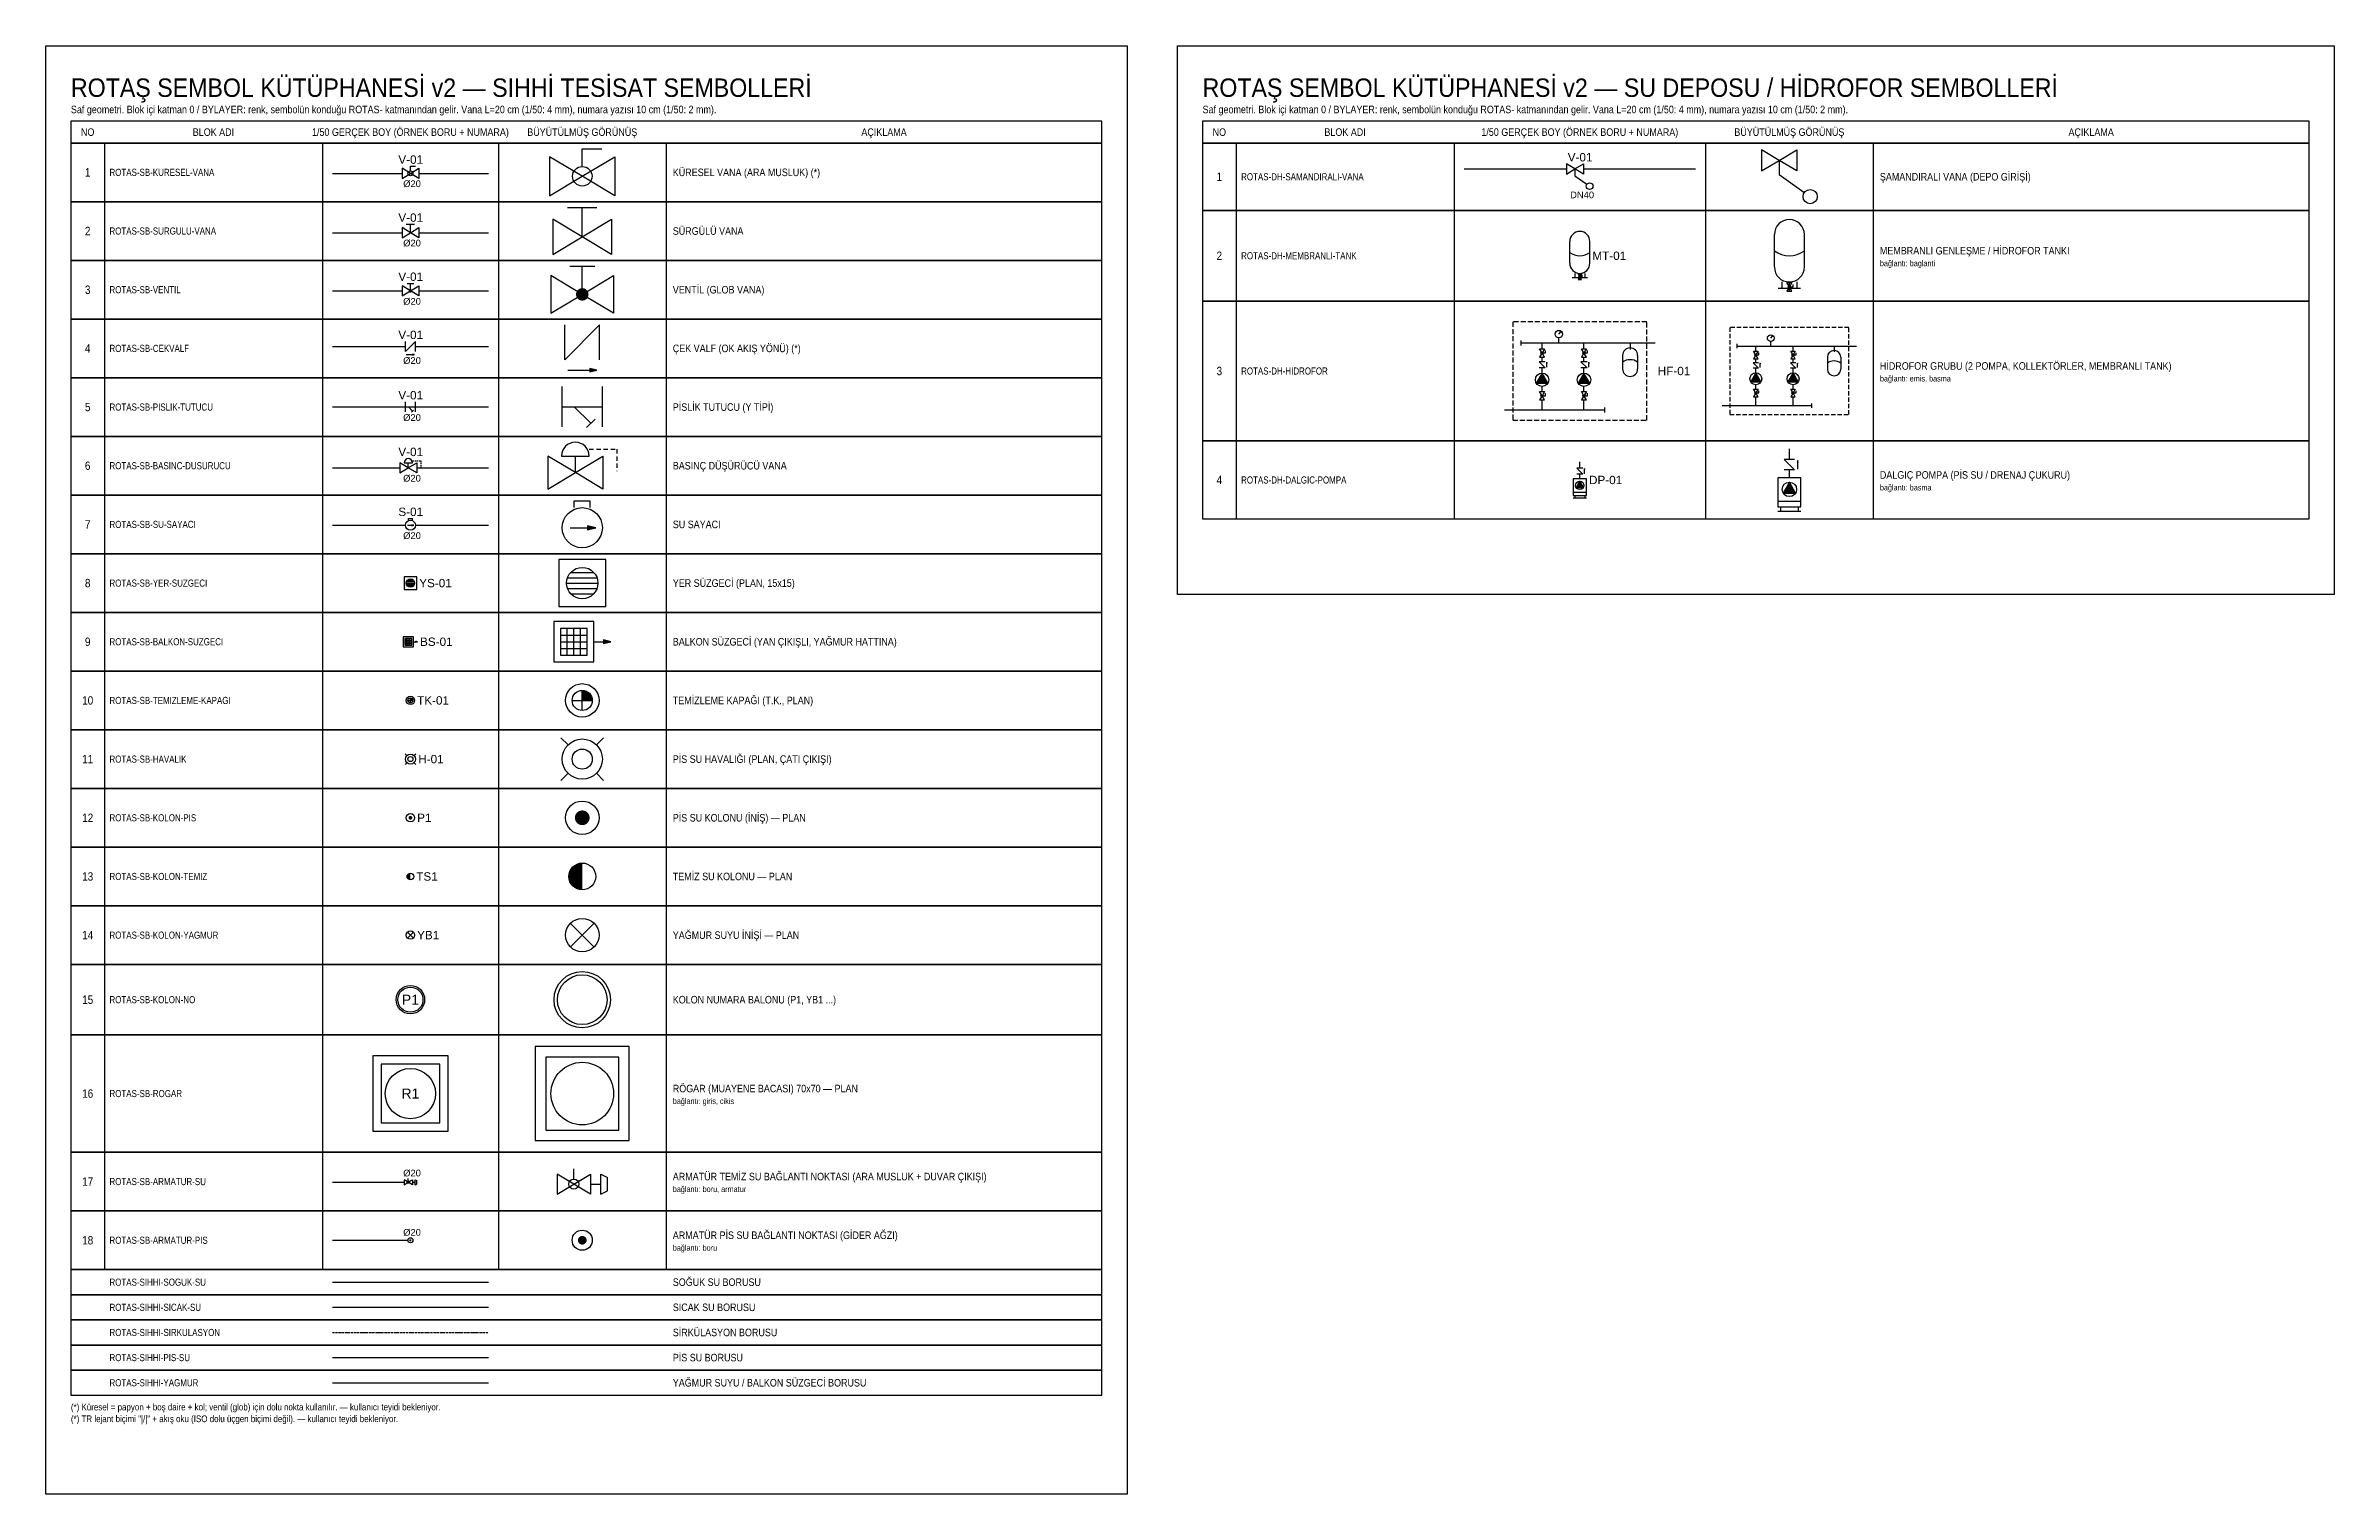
# Model space of a CAD drawing. Header units: centimetres. Extents: x -30 to 10455, y -1638 to 90.
# Drawn here: x -30 to 2700, y -1638 to 90 of the extents above; entities that cross this region are included whole.
import ezdxf
from ezdxf.enums import TextEntityAlignment as Align

# ---------------------------------------------------------------- set-up
doc = ezdxf.new("R2010")
doc.units = ezdxf.units.CM
doc.linetypes.add('DASHDOT', pattern=[3.556, 2.54, -0.508, 0, -0.508])
doc.linetypes.add('DASHED', pattern=[1.524, 1.27, -0.254])
for name, color, linetype in [('ROTAS-LEJANT-BASLIK', 5, 'Continuous'), ('ROTAS-LEJANT-CERCEVE', 8, 'Continuous'), ('ROTAS-LEJANT-YAZI', 7, 'Continuous'), ('ROTAS-PAFTA', 8, 'Continuous'), ('ROTAS-SEMBOL-CAP', 3, 'Continuous'), ('ROTAS-SEMBOL-NO', 3, 'Continuous'), ('ROTAS-SIHHI-DEPO-HIDROFOR', 150, 'Continuous'), ('ROTAS-SIHHI-PIS-SU', 6, 'Continuous'), ('ROTAS-SIHHI-SEMBOL', 5, 'Continuous'), ('ROTAS-SIHHI-SICAK-SU', 1, 'DASHED'), ('ROTAS-SIHHI-SIRKULASYON', 31, 'DASHDOT'), ('ROTAS-SIHHI-SOGUK-SU', 5, 'Continuous'), ('ROTAS-SIHHI-YAGMUR', 3, 'Continuous')]:
    doc.layers.add(name, color=color, linetype=linetype)
doc.styles.add('ROTAS', font='arial.ttf')

# ---------------------------------------------------------------- blocks, each defined once
blk = doc.blocks.new('ROTAS-SB-KURESEL-VANA')
for p, q in [((0, 3), (0, 8.4)), ((0, 8.4), (6, 8.4))]:
    blk.add_line(p, q)
for points in [[(-10, 6), (-10, -6), (0, 0)], [(10, 6), (10, -6), (0, 0)]]:
    blk.add_lwpolyline(points, close=True)
blk.add_circle((0, 0), 3)
at = {"style": 'ROTAS'}
for tag, p, height in [('NO', (12, 2.2), 10), ('CAP', (12, -9.8), 8)]:
    blk.add_attdef(tag, p, '', height=height, dxfattribs=at)
blk = doc.blocks.new('ROTAS-SB-SURGULU-VANA')
for p, q in [((-5, 10), (5, 10)), ((0, 0), (0, 10))]:
    blk.add_line(p, q)
for points in [[(-10, 6), (-10, -6), (0, 0)], [(10, 6), (10, -6), (0, 0)]]:
    blk.add_lwpolyline(points, close=True)
at = {"style": 'ROTAS'}
for tag, p, height in [('NO', (12, 3), 10), ('CAP', (12, -9), 8)]:
    blk.add_attdef(tag, p, '', height=height, dxfattribs=at)
blk = doc.blocks.new('ROTAS-SB-VENTIL')
h = blk.add_hatch(color=256)
h.dxf.hatch_style = 1
h.paths.add_polyline_path([(2, 0), (1.93, 0.52), (1.73, 1), (1.41, 1.41), (1, 1.73), (0.52, 1.93), (0, 2), (-0.52, 1.93), (-1, 1.73), (-1.41, 1.41), (-1.73, 1), (-1.93, 0.52), (-2, 0), (-1.93, -0.52), (-1.73, -1), (-1.41, -1.41), (-1, -1.73), (-0.52, -1.93), (0, -2), (0.52, -1.93), (1, -1.73), (1.41, -1.41), (1.73, -1), (1.93, -0.52)])
for p, q in [((-4, 9), (4, 9)), ((0, 2), (0, 9))]:
    blk.add_line(p, q)
for points in [[(-10, 6), (-10, -6), (0, 0)], [(10, 6), (10, -6), (0, 0)]]:
    blk.add_lwpolyline(points, close=True)
at = {"style": 'ROTAS'}
for tag, p, height in [('NO', (12, 2.5), 10), ('CAP', (12, -9.5), 8)]:
    blk.add_attdef(tag, p, '', height=height, dxfattribs=at)
blk = doc.blocks.new('ROTAS-SB-CEKVALF')
h = blk.add_hatch(color=256)
h.dxf.hatch_style = 1
h.paths.add_polyline_path([(5, -9.6), (2.6, -9), (2.6, -10.2)])
for p, q in [((-6, -6), (-6, 6)), ((-6, -6), (6, 6)), ((6, -6), (6, 6)), ((-5, -9.6), (5, -9.6))]:
    blk.add_line(p, q)
blk.add_lwpolyline([(5, -9.6), (2.6, -9), (2.6, -10.2)], close=True)
at = {"style": 'ROTAS'}
for tag, p, height in [('NO', (8, -1.1), 10), ('CAP', (8, -13.1), 8)]:
    blk.add_attdef(tag, p, '', height=height, dxfattribs=at)
blk = doc.blocks.new('ROTAS-SB-PISLIK-TUTUCU')
for p, q in [((-6, -6), (-6, 6)), ((-6, 0), (6, 0)), ((-2.4, 0), (2.55, -4.95)), ((6, -6), (6, 6)), ((1.28, -6.22), (3.82, -3.68))]:
    blk.add_line(p, q)
at = {"style": 'ROTAS'}
for tag, p, height in [('NO', (8, 0.89), 10), ('CAP', (8, -11.11), 8)]:
    blk.add_attdef(tag, p, '', height=height, dxfattribs=at)
blk = doc.blocks.new('ROTAS-SB-BASINC-DUSURUCU')
for p, q in [((5, 8.5), (6.6, 8.5)), ((7.6, 8.5), (9.2, 8.5)), ((10.2, 8.5), (11.8, 8.5)), ((12.8, 8.5), (14.4, 8.5)), ((15, 8.5), (15, 6.9)), ((-5, 6), (5, 6)), ((0, 0), (0, 6)), ((15, 5.9), (15, 4.3)), ((15, 3.3), (15, 1.7)), ((15, 0.7), (15, 0.5))]:
    blk.add_line(p, q)
for points in [[(-10, 6), (-10, -6), (0, 0)], [(10, 6), (10, -6), (0, 0)]]:
    blk.add_lwpolyline(points, close=True)
blk.add_arc((0, 6), 5, 0, 180)
at = {"style": 'ROTAS'}
for tag, p, height in [('NO', (17, 3.5), 10), ('CAP', (17, -8.5), 8)]:
    blk.add_attdef(tag, p, '', height=height, dxfattribs=at)
blk = doc.blocks.new('ROTAS-SB-SU-SAYACI')
h = blk.add_hatch(color=256)
h.dxf.hatch_style = 1
h.paths.add_polyline_path([(4, 0), (1.6, 0.6), (1.6, -0.6)])
for p, q in [((-2.4, 6), (-2.4, 8)), ((-2.4, 8), (2.4, 8)), ((2.4, 6), (2.4, 8)), ((-3.6, 0), (4, 0))]:
    blk.add_line(p, q)
blk.add_lwpolyline([(4, 0), (1.6, 0.6), (1.6, -0.6)], close=True)
blk.add_circle((0, 0), 6)
at = {"style": 'ROTAS'}
for tag, p, height in [('NO', (8, 2), 10), ('CAP', (8, -10), 8)]:
    blk.add_attdef(tag, p, '', height=height, dxfattribs=at)
blk = doc.blocks.new('ROTAS-SB-YER-SUZGECI')
for p, q in [((-5, 0), (5, 0)), ((-4.7, 1.7), (4.7, 1.7)), ((-3.67, 3.4), (3.67, 3.4)), ((-4.7, -1.7), (4.7, -1.7)), ((-3.67, -3.4), (3.67, -3.4))]:
    blk.add_line(p, q)
blk.add_lwpolyline([(-7.5, -7.5), (7.5, -7.5), (7.5, 7.5), (-7.5, 7.5)], close=True)
blk.add_circle((0, 0), 5)
at = {"style": 'ROTAS'}
for tag, p, height in [('NO', (9.5, 1), 10), ('CAP', (9.5, -11), 8)]:
    blk.add_attdef(tag, p, '', height=height, dxfattribs=at)
blk = doc.blocks.new('ROTAS-SB-BALKON-SUZGECI')
h = blk.add_hatch(color=256)
h.dxf.hatch_style = 1
h.paths.add_polyline_path([(11, 0), (8.8, 0.55), (8.8, -0.55)])
for p, q in [((-4, 2), (4, 2)), ((-4, 0), (4, 0)), ((-2, -4), (-2, 4)), ((0, -4), (0, 4)), ((2, -4), (2, 4)), ((6, 0), (11, 0)), ((-4, -2), (4, -2))]:
    blk.add_line(p, q)
for points in [[(-6, -6), (6, -6), (6, 6), (-6, 6)], [(-4, -4), (4, -4), (4, 4), (-4, 4)], [(11, 0), (8.8, 0.55), (8.8, -0.55)]]:
    blk.add_lwpolyline(points, close=True)
at = {"style": 'ROTAS'}
for tag, p, height in [('NO', (13, 1), 10), ('CAP', (13, -11), 8)]:
    blk.add_attdef(tag, p, '', height=height, dxfattribs=at)
blk = doc.blocks.new('ROTAS-SB-TEMIZLEME-KAPAGI')
h = blk.add_hatch(color=256)
h.dxf.hatch_style = 1
h.paths.add_polyline_path([(0, 0), (3, 0), (2.95, 0.52), (2.82, 1.03), (2.6, 1.5), (2.3, 1.93), (1.93, 2.3), (1.5, 2.6), (1.03, 2.82), (0.52, 2.95), (0, 3)])
for p, q in [((-3, 0), (3, 0)), ((0, -3), (0, 3))]:
    blk.add_line(p, q)
for radius in [5, 3]:
    blk.add_circle((0, 0), radius)
at = {"style": 'ROTAS'}
for tag, p, height in [('NO', (7, 1), 10), ('CAP', (7, -11), 8)]:
    blk.add_attdef(tag, p, '', height=height, dxfattribs=at)
blk = doc.blocks.new('ROTAS-SB-HAVALIK')
for p, q in [((-4.24, 4.24), (-6.36, 6.36)), ((4.24, 4.24), (6.36, 6.36)), ((-4.24, -4.24), (-6.36, -6.36)), ((4.24, -4.24), (6.36, -6.36))]:
    blk.add_line(p, q)
for radius in [6, 3]:
    blk.add_circle((0, 0), radius)
at = {"style": 'ROTAS'}
for tag, p, height in [('NO', (8.36, 1), 10), ('CAP', (8.36, -11), 8)]:
    blk.add_attdef(tag, p, '', height=height, dxfattribs=at)
blk = doc.blocks.new('ROTAS-SB-KOLON-PIS')
h = blk.add_hatch(color=256)
h.dxf.hatch_style = 1
h.paths.add_polyline_path([(2.2, 0), (2.13, 0.57), (1.91, 1.1), (1.56, 1.56), (1.1, 1.91), (0.57, 2.13), (0, 2.2), (-0.57, 2.13), (-1.1, 1.91), (-1.56, 1.56), (-1.91, 1.1), (-2.13, 0.57), (-2.2, 0), (-2.13, -0.57), (-1.91, -1.1), (-1.56, -1.56), (-1.1, -1.91), (-0.57, -2.13), (0, -2.2), (0.57, -2.13), (1.1, -1.91), (1.56, -1.56), (1.91, -1.1), (2.13, -0.57)])
blk.add_circle((0, 0), 5)
at = {"style": 'ROTAS'}
for tag, p, height in [('NO', (7, 1), 10), ('CAP', (7, -11), 8)]:
    blk.add_attdef(tag, p, '', height=height, dxfattribs=at)
blk = doc.blocks.new('ROTAS-SB-KOLON-TEMIZ')
h = blk.add_hatch(color=256)
h.dxf.hatch_style = 1
h.paths.add_polyline_path([(0, 0), (0, 4), (-1.04, 3.86), (-2, 3.46), (-2.83, 2.83), (-3.46, 2), (-3.86, 1.04), (-4, 0), (-3.86, -1.04), (-3.46, -2), (-2.83, -2.83), (-2, -3.46), (-1.04, -3.86), (0, -4)])
blk.add_circle((0, 0), 4)
at = {"style": 'ROTAS'}
for tag, p, height in [('NO', (6, 1), 10), ('CAP', (6, -11), 8)]:
    blk.add_attdef(tag, p, '', height=height, dxfattribs=at)
blk = doc.blocks.new('ROTAS-SB-KOLON-YAGMUR')
for p, q in [((-3.5, -3.5), (3.5, 3.5)), ((-3.5, 3.5), (3.5, -3.5))]:
    blk.add_line(p, q)
blk.add_circle((0, 0), 5)
at = {"style": 'ROTAS'}
for tag, p, height in [('NO', (7, 1), 10), ('CAP', (7, -11), 8)]:
    blk.add_attdef(tag, p, '', height=height, dxfattribs=at)
blk = doc.blocks.new('ROTAS-SB-KOLON-NO')
for radius in [17, 15]:
    blk.add_circle((0, 0), radius)
at = {"style": 'ROTAS'}
for tag, p, height in [('NO', (19, 1), 10), ('CAP', (19, -11), 8)]:
    blk.add_attdef(tag, p, '', height=height, dxfattribs=at)
blk = doc.blocks.new('ROTAS-SB-ROGAR')
for points in [[(-45, -45), (45, -45), (45, 45), (-45, 45)], [(-35, -35), (35, -35), (35, 35), (-35, 35)]]:
    blk.add_lwpolyline(points, close=True)
blk.add_circle((0, 0), 30)
at = {"style": 'ROTAS'}
for tag, p, height in [('NO', (47, 1), 10), ('CAP', (47, -11), 8)]:
    blk.add_attdef(tag, p, '', height=height, dxfattribs=at)
blk = doc.blocks.new('ROTAS-SB-ARMATUR-SU')
for p, q in [((-5, 1.5), (-5, 4.5)), ((0, 0), (3, 0)), ((3, -3), (3, 3)), ((3, 3), (5, 2)), ((5, -2), (5, 2)), ((3, -3), (5, -2))]:
    blk.add_line(p, q)
for points in [[(-10, 3), (-10, -3), (-5, 0)], [(0, 3), (0, -3), (-5, 0)]]:
    blk.add_lwpolyline(points, close=True)
blk.add_circle((-5, 0), 1.5)
at = {"style": 'ROTAS'}
for tag, p, height in [('NO', (7, 1.75), 10), ('CAP', (7, -10.25), 8)]:
    blk.add_attdef(tag, p, '', height=height, dxfattribs=at)
blk = doc.blocks.new('ROTAS-SB-ARMATUR-PIS')
h = blk.add_hatch(color=256)
h.dxf.hatch_style = 1
h.paths.add_polyline_path([(1.3, 0), (1.26, 0.34), (1.13, 0.65), (0.92, 0.92), (0.65, 1.13), (0.34, 1.26), (0, 1.3), (-0.34, 1.26), (-0.65, 1.13), (-0.92, 0.92), (-1.13, 0.65), (-1.26, 0.34), (-1.3, 0), (-1.26, -0.34), (-1.13, -0.65), (-0.92, -0.92), (-0.65, -1.13), (-0.34, -1.26), (0, -1.3), (0.34, -1.26), (0.65, -1.13), (0.92, -0.92), (1.13, -0.65), (1.26, -0.34)])
blk.add_circle((0, 0), 3)
at = {"style": 'ROTAS'}
for tag, p, height in [('NO', (5, 1), 10), ('CAP', (5, -11), 8)]:
    blk.add_attdef(tag, p, '', height=height, dxfattribs=at)
blk = doc.blocks.new('ROTAS-DH-SAMANDIRALI-VANA')
for p, q in [((0, 0), (0, -8)), ((0, -8), (14, -18))]:
    blk.add_line(p, q)
for points in [[(-10, 6), (-10, -6), (0, 0)], [(10, 6), (10, -6), (0, 0)]]:
    blk.add_lwpolyline(points, close=True)
blk.add_circle((17.5, -20.5), 4)
at = {"style": 'ROTAS'}
for tag, p, height in [('NO', (23.5, -8.25), 10), ('CAP', (23.5, -20.25), 8)]:
    blk.add_attdef(tag, p, '', height=height, dxfattribs=at)
blk = doc.blocks.new('ROTAS-DH-MEMBRANLI-TANK')
for p, q in [((-12, 20), (-12, 46)), ((12, 20), (12, 46)), ((-9, 3), (9, 3)), ((-6, 8), (-6, 3)), ((0, 0), (0, 8)), ((1.05, 4), (2.94, 4)), ((2.94, 4), (2.94, 6.1)), ((6, 8), (6, 3))]:
    blk.add_line(p, q)
for points in [[(-2.1, 7.5), (2.1, 7.5), (0, 4)], [(-2.1, 0.5), (2.1, 0.5), (0, 4)]]:
    blk.add_lwpolyline(points, close=True)
blk.add_circle((0, 4), 1.05)
for centre, radius, start, end in [((0, 46), 12, 0, 180), ((0, 49), 20, 233.1301, 306.8699), ((0, 20), 12, 180, 360)]:
    blk.add_arc(centre, radius, start, end)
at = {"style": 'ROTAS'}
for tag, p, height in [('NO', (14, 30), 10), ('CAP', (14, 18), 8)]:
    blk.add_attdef(tag, p, '', height=height, dxfattribs=at)
blk = doc.blocks.new('ROTAS-DH-HIDROFOR')
h = blk.add_hatch(color=256)
h.dxf.hatch_style = 1
h.paths.add_polyline_path([(-19.2, 57), (-19.6, 55.6), (-18.9, 55.6)])
h = blk.add_hatch(color=256)
h.dxf.hatch_style = 1
h.paths.add_polyline_path([(30.8, 57), (30.4, 55.6), (31.1, 55.6)])
h = blk.add_hatch(color=256)
h.dxf.hatch_style = 1
h.paths.add_polyline_path([(-25, 44), (-31.9, 32), (-18.1, 32)])
h = blk.add_hatch(color=256)
h.dxf.hatch_style = 1
h.paths.add_polyline_path([(25, 44), (18.1, 32), (31.9, 32)])
for p, q in [((-60, 105), (-60, 99)), ((-60, 96.5), (-60, 90.5)), ((-60, 88), (-60, 82)), ((-53, 105), (-59, 105)), ((-44.5, 105), (-50.5, 105)), ((-50, 77), (-50, 83)), ((-36, 105), (-42, 105)), ((-27.5, 105), (-33.5, 105)), ((-19, 105), (-25, 105)), ((-10.5, 105), (-16.5, 105)), ((-8.1, 92.3), (-8.9, 92.8)), ((-2, 105), (-8, 105)), ((-6.8, 93.6), (-7.2, 94.4)), ((-5, 94.1), (-5, 95)), ((-5, 90.5), (-2.8, 93.1)), ((-5, 80), (-5, 86)), ((-3.2, 93.6), (-2.7, 94.4)), ((-1.9, 92.3), (-1.1, 92.8)), ((6.5, 105), (0.5, 105)), ((15, 105), (9, 105)), ((23.5, 105), (17.5, 105)), ((32, 105), (26, 105)), ((40.5, 105), (34.5, 105)), ((49, 105), (43, 105)), ((57.5, 105), (51.5, 105)), ((66, 105), (60, 105)), ((74.5, 105), (68.5, 105)), ((83, 105), (77, 105)), ((91.5, 105), (85.5, 105)), ((100, 105), (94, 105)), ((100, 98.5), (100, 104.5)), ((100, 90), (100, 96)), ((100, 81.5), (100, 87.5)), ((-60, 79.5), (-60, 73.5)), ((-60, 71), (-60, 65)), ((-60, 62.5), (-60, 56.5)), ((-50, 80), (110, 80)), ((-21.4, 50.4), (-28.6, 57.6)), ((-21.4, 57.6), (-28.6, 57.6)), ((-25, 73), (-25, 80)), ((-25, 58), (-25, 63)), ((-23.5, 68), (-20.8, 68)), ((-20.8, 68), (-20.8, 71)), ((-19.2, 51), (-19.2, 57)), ((28.6, 50.4), (21.4, 57.6)), ((28.6, 57.6), (21.4, 57.6)), ((25, 73), (25, 80)), ((25, 58), (25, 63)), ((26.5, 68), (29.2, 68)), ((29.2, 68), (29.2, 71)), ((30.8, 51), (30.8, 57)), ((71, 65), (71, 49)), ((80, 80), (80, 72)), ((80, 80), (80, 74)), ((89, 65), (89, 49)), ((100, 73), (100, 79)), ((100, 64.5), (100, 70.5)), ((100, 56), (100, 62)), ((-60, 54), (-60, 48)), ((-60, 45.5), (-60, 39.5)), ((-60, 37), (-60, 31)), ((-60, 28.5), (-60, 22.5)), ((-21.4, 50.4), (-28.6, 50.4)), ((-25, 44), (-25, 50)), ((-25, 22), (-25, 28)), ((28.6, 50.4), (21.4, 50.4)), ((25, 44), (25, 50)), ((25, 22), (25, 28)), ((100, 47.5), (100, 53.5)), ((100, 39), (100, 45)), ((100, 30.5), (100, 36.5)), ((100, 22), (100, 28)), ((-70, 0), (50, 0)), ((-60, 20), (-60, 14)), ((-60, 11.5), (-60, 5.5)), ((-60, 3), (-60, -3)), ((-25, 0), (-25, 12)), ((-23.5, 17), (-20.8, 17)), ((-20.8, 17), (-20.8, 20)), ((25, 0), (25, 12)), ((26.5, 17), (29.2, 17)), ((29.2, 17), (29.2, 20)), ((50, -3), (50, 3)), ((100, 13.5), (100, 19.5)), ((100, 5), (100, 11)), ((100, -3.5), (100, 2.5)), ((-60, -5.5), (-60, -11.5)), ((-60, -12), (-54, -12)), ((-51.5, -12), (-45.5, -12)), ((-43, -12), (-37, -12)), ((-34.5, -12), (-28.5, -12)), ((-26, -12), (-20, -12)), ((-17.5, -12), (-11.5, -12)), ((-9, -12), (-3, -12)), ((-0.5, -12), (5.5, -12)), ((8, -12), (14, -12)), ((16.5, -12), (22.5, -12)), ((25, -12), (31, -12)), ((33.5, -12), (39.5, -12)), ((42, -12), (48, -12)), ((50.5, -12), (56.5, -12)), ((59, -12), (65, -12)), ((67.5, -12), (73.5, -12)), ((76, -12), (82, -12)), ((84.5, -12), (90.5, -12)), ((93, -12), (99, -12)), ((100, -12), (100, -6))]:
    blk.add_line(p, q)
for points in [[(-28, 73), (-22, 73), (-25, 68)], [(-28, 63), (-22, 63), (-25, 68)], [(-19.2, 57), (-19.6, 55.6), (-18.9, 55.6)], [(22, 73), (28, 73), (25, 68)], [(22, 63), (28, 63), (25, 68)], [(30.8, 57), (30.4, 55.6), (31.1, 55.6)], [(-25, 44), (-31.9, 32), (-18.1, 32)], [(25, 44), (18.1, 32), (31.9, 32)], [(-28, 22), (-22, 22), (-25, 17)], [(-28, 12), (-22, 12), (-25, 17)], [(22, 22), (28, 22), (25, 17)], [(22, 12), (28, 12), (25, 17)]]:
    blk.add_lwpolyline(points, close=True)
for centre, radius in [((-5, 90.5), 4.5), ((-25, 68), 1.5), ((25, 68), 1.5), ((-25, 36), 8), ((25, 36), 8), ((-25, 17), 1.5), ((25, 17), 1.5)]:
    blk.add_circle(centre, radius)
for centre, radius, start, end in [((80, 65), 9, 360, 540), ((80, 45), 15, 413.1301, 486.8699), ((80, 49), 9, 180, 360)]:
    blk.add_arc(centre, radius, start, end)
at = {"style": 'ROTAS'}
for tag, p, height in [('NO', (112, 47.5), 10), ('CAP', (112, 35.5), 8)]:
    blk.add_attdef(tag, p, '', height=height, dxfattribs=at)
blk = doc.blocks.new('ROTAS-DH-DALGIC-POMPA')
h = blk.add_hatch(color=256)
h.dxf.hatch_style = 1
h.paths.add_polyline_path([(5.8, 32), (5.4, 30.6), (6.1, 30.6)])
h = blk.add_hatch(color=256)
h.dxf.hatch_style = 1
h.paths.add_polyline_path([(0, 17), (-4.3, 9.5), (4.3, 9.5)])
for p, q in [((3.6, 25.4), (-3.6, 32.6)), ((3.6, 32.6), (-3.6, 32.6)), ((0, 33), (0, 40)), ((5.8, 26), (5.8, 32)), ((3.6, 25.4), (-3.6, 25.4)), ((0, 20), (0, 25)), ((-8, 4), (8, 4)), ((-6, 0), (-6, -3)), ((6, 0), (6, -3)), ((-8, -3), (8, -3))]:
    blk.add_line(p, q)
for points in [[(5.8, 32), (5.4, 30.6), (6.1, 30.6)], [(-8, 0), (8, 0), (8, 20), (-8, 20)], [(0, 17), (-4.3, 9.5), (4.3, 9.5)]]:
    blk.add_lwpolyline(points, close=True)
blk.add_circle((0, 12), 5)
at = {"style": 'ROTAS'}
for tag, p, height in [('NO', (10, 19.5), 10), ('CAP', (10, 7.5), 8)]:
    blk.add_attdef(tag, p, '', height=height, dxfattribs=at)

msp = doc.modelspace()

# ---------------------------------------------------------------- linework, layer by layer
at = {"layer": 'ROTAS-LEJANT-CERCEVE'}
for p, q in [((40, -26), (40, -96)), ((300, -26), (300, -96)), ((510, -26), (510, -96)), ((710, -26), (710, -96)), ((1390, -26), (1390, -106.5)), ((1650, -26), (1650, -106.5)), ((1950, -26), (1950, -106.5)), ((2150, -26), (2150, -106.5)), ((40, -96), (40, -166)), ((300, -96), (300, -166)), ((510, -96), (510, -166)), ((710, -96), (710, -166)), ((1390, -106.5), (1390, -214.5)), ((1650, -106.5), (1650, -214.5)), ((1950, -106.5), (1950, -214.5)), ((2150, -106.5), (2150, -214.5)), ((40, -166), (40, -236)), ((300, -166), (300, -236)), ((510, -166), (510, -236)), ((710, -166), (710, -236)), ((1390, -214.5), (1390, -381.5)), ((1650, -214.5), (1650, -381.5)), ((1950, -214.5), (1950, -381.5)), ((2150, -214.5), (2150, -381.5)), ((40, -236), (40, -306)), ((300, -236), (300, -306)), ((510, -236), (510, -306)), ((710, -236), (710, -306)), ((40, -306), (40, -376)), ((300, -306), (300, -376)), ((510, -306), (510, -376)), ((710, -306), (710, -376)), ((40, -376), (40, -446)), ((300, -376), (300, -446)), ((510, -376), (510, -446)), ((710, -376), (710, -446)), ((1390, -381.5), (1390, -474.5)), ((1650, -381.5), (1650, -474.5)), ((1950, -381.5), (1950, -474.5)), ((2150, -381.5), (2150, -474.5)), ((40, -446), (40, -516)), ((300, -446), (300, -516)), ((510, -446), (510, -516)), ((710, -446), (710, -516)), ((40, -516), (40, -586)), ((300, -516), (300, -586)), ((510, -516), (510, -586)), ((710, -516), (710, -586)), ((40, -586), (40, -656)), ((300, -586), (300, -656)), ((510, -586), (510, -656)), ((710, -586), (710, -656)), ((40, -656), (40, -726)), ((300, -656), (300, -726)), ((510, -656), (510, -726)), ((710, -656), (710, -726)), ((40, -726), (40, -796)), ((300, -726), (300, -796)), ((510, -726), (510, -796)), ((710, -726), (710, -796)), ((40, -796), (40, -866)), ((300, -796), (300, -866)), ((510, -796), (510, -866)), ((710, -796), (710, -866)), ((40, -866), (40, -936)), ((300, -866), (300, -936)), ((510, -866), (510, -936)), ((710, -866), (710, -936)), ((40, -936), (40, -1006)), ((300, -936), (300, -1006)), ((510, -936), (510, -1006)), ((710, -936), (710, -1006)), ((40, -1006), (40, -1090)), ((300, -1006), (300, -1090)), ((510, -1006), (510, -1090)), ((710, -1006), (710, -1090)), ((40, -1090), (40, -1230)), ((300, -1090), (300, -1230)), ((510, -1090), (510, -1230)), ((710, -1090), (710, -1230)), ((40, -1230), (40, -1300)), ((300, -1230), (300, -1300)), ((510, -1230), (510, -1300)), ((710, -1230), (710, -1300)), ((40, -1300), (40, -1370)), ((300, -1300), (300, -1370)), ((510, -1300), (510, -1370)), ((710, -1300), (710, -1370))]:
    msp.add_line(p, q, dxfattribs=at)
for points in [[(0, -26), (1230, -26), (1230, 0), (0, 0)], [(1350, -26), (2670, -26), (2670, 0), (1350, 0)], [(0, -96), (1230, -96), (1230, -26), (0, -26)], [(1350, -106.5), (2670, -106.5), (2670, -26), (1350, -26)], [(0, -166), (1230, -166), (1230, -96), (0, -96)], [(1350, -214.5), (2670, -214.5), (2670, -106.5), (1350, -106.5)], [(0, -236), (1230, -236), (1230, -166), (0, -166)], [(1350, -381.5), (2670, -381.5), (2670, -214.5), (1350, -214.5)], [(0, -306), (1230, -306), (1230, -236), (0, -236)], [(0, -376), (1230, -376), (1230, -306), (0, -306)], [(0, -446), (1230, -446), (1230, -376), (0, -376)], [(1350, -474.5), (2670, -474.5), (2670, -381.5), (1350, -381.5)], [(0, -516), (1230, -516), (1230, -446), (0, -446)], [(0, -586), (1230, -586), (1230, -516), (0, -516)], [(0, -656), (1230, -656), (1230, -586), (0, -586)], [(0, -726), (1230, -726), (1230, -656), (0, -656)], [(0, -796), (1230, -796), (1230, -726), (0, -726)], [(0, -866), (1230, -866), (1230, -796), (0, -796)], [(0, -936), (1230, -936), (1230, -866), (0, -866)], [(0, -1006), (1230, -1006), (1230, -936), (0, -936)], [(0, -1090), (1230, -1090), (1230, -1006), (0, -1006)], [(0, -1230), (1230, -1230), (1230, -1090), (0, -1090)], [(0, -1300), (1230, -1300), (1230, -1230), (0, -1230)], [(0, -1370), (1230, -1370), (1230, -1300), (0, -1300)], [(0, -1400), (1230, -1400), (1230, -1370), (0, -1370)], [(0, -1430), (1230, -1430), (1230, -1400), (0, -1400)], [(0, -1460), (1230, -1460), (1230, -1430), (0, -1430)], [(0, -1490), (1230, -1490), (1230, -1460), (0, -1460)], [(0, -1520), (1230, -1520), (1230, -1490), (0, -1490)]]:
    msp.add_lwpolyline(points, close=True, dxfattribs=at)
at = {"layer": 'ROTAS-PAFTA'}
for points in [[(-30, 90), (1260, 90), (1260, -1638), (-30, -1638)], [(1320, 90), (2700, 90), (2700, -564.5), (1320, -564.5)]]:
    msp.add_lwpolyline(points, close=True, dxfattribs=at)
at = {"layer": 'ROTAS-SIHHI-PIS-SU'}
msp.add_line((312, -1475), (498, -1475), dxfattribs=at)
at = {"layer": 'ROTAS-SIHHI-SICAK-SU'}
msp.add_line((312, -1415), (498, -1415), dxfattribs=at)
at = {"layer": 'ROTAS-SIHHI-SIRKULASYON'}
msp.add_line((312, -1445), (498, -1445), dxfattribs=at)
at = {"layer": 'ROTAS-SIHHI-SOGUK-SU'}
for p, q in [((312, -62.2), (395, -62.2)), ((415, -62.2), (498, -62.2)), ((1662, -57), (1784.25, -57)), ((1804.25, -57), (1938, -57)), ((312, -133), (395, -133)), ((415, -133), (498, -133)), ((312, -202.5), (395, -202.5)), ((415, -202.5), (498, -202.5)), ((312, -268.9), (399, -268.9)), ((411, -268.9), (498, -268.9)), ((312, -340.89), (399, -340.89)), ((411, -340.89), (498, -340.89)), ((312, -413.5), (392.5, -413.5)), ((412.5, -413.5), (498, -413.5)), ((312, -482), (399, -482)), ((411, -482), (498, -482)), ((312, -1265.75), (397.5, -1265.75)), ((312, -1335), (402, -1335)), ((312, -1385), (498, -1385))]:
    msp.add_line(p, q, dxfattribs=at)
at = {"layer": 'ROTAS-SIHHI-YAGMUR'}
msp.add_line((312, -1505), (498, -1505), dxfattribs=at)

# ---------------------------------------------------------------- block references
at = {"layer": 'ROTAS-SIHHI-DEPO-HIDROFOR'}
ref = msp.add_blockref('ROTAS-DH-SAMANDIRALI-VANA', (1794.25, -57), dxfattribs=at)
ref.add_attrib('NO', 'V-01', (1785.6, -48), dxfattribs={"layer": 'ROTAS-SEMBOL-NO', "height": 10, "style": 'ROTAS'})
ref.add_attrib('CAP', 'DN40', (1788.48, -91.9), dxfattribs={"layer": 'ROTAS-SEMBOL-CAP', "height": 8, "style": 'ROTAS'})
for name, p, xscale, yscale in [('ROTAS-DH-SAMANDIRALI-VANA', (2037.86, -46.72), 2.111475409836066, 2.111475409836066), ('ROTAS-DH-MEMBRANLI-TANK', (2050, -203.7), 1.4896551724137932, 1.4896551724137932), ('ROTAS-DH-HIDROFOR', (2032.22, -339.33), 0.8888888888888888, 0.8888888888888888), ('ROTAS-DH-DALGIC-POMPA', (2050, -460.01), 1.730232558139535, 1.730232558139535)]:
    msp.add_blockref(name, p, dxfattribs=dict(at, xscale=xscale, yscale=yscale))
ref = msp.add_blockref('ROTAS-DH-MEMBRANLI-TANK', (1800, -189.5), dxfattribs=at)
ref.add_attrib('NO', 'MT-01', (1815, -165.5), dxfattribs={"layer": 'ROTAS-SEMBOL-NO', "height": 10, "style": 'ROTAS'})
ref = msp.add_blockref('ROTAS-DH-HIDROFOR', (1780, -344.5), dxfattribs=at)
ref.add_attrib('NO', 'HF-01', (1893, -303), dxfattribs={"layer": 'ROTAS-SEMBOL-NO', "height": 10, "style": 'ROTAS'})
ref = msp.add_blockref('ROTAS-DH-DALGIC-POMPA', (1800, -446.5), dxfattribs=at)
ref.add_attrib('NO', 'DP-01', (1811, -433), dxfattribs={"layer": 'ROTAS-SEMBOL-NO', "height": 10, "style": 'ROTAS'})
at = {"layer": 'ROTAS-SIHHI-SEMBOL'}
ref = msp.add_blockref('ROTAS-SB-KURESEL-VANA', (405, -62.2), dxfattribs=at)
ref.add_attrib('NO', 'V-01', (390.6, -50.8), dxfattribs={"layer": 'ROTAS-SEMBOL-NO', "height": 10, "style": 'ROTAS'})
ref.add_attrib('CAP', 'Ø20', (396.36, -78.6), dxfattribs={"layer": 'ROTAS-SEMBOL-CAP', "height": 8, "style": 'ROTAS'})
for name, p, xscale, yscale in [('ROTAS-SB-KURESEL-VANA', (610, -65.67), 3.888888888888889, 3.888888888888889), ('ROTAS-SB-SURGULU-VANA', (610, -138), 3.5, 3.5), ('ROTAS-SB-VENTIL', (610, -206.6), 3.7333333333333334, 3.7333333333333334), ('ROTAS-SB-CEKVALF', (610, -263.74), 3.4567901234567904, 3.4567901234567904), ('ROTAS-SB-PISLIK-TUTUCU', (610, -340.55), 4, 4), ('ROTAS-SB-BASINC-DUSURUCU', (601.76, -419.24), 3.2941176470588234, 3.2941176470588234), ('ROTAS-SB-SU-SAYACI', (610, -485), 4, 4), ('ROTAS-SB-YER-SUZGECI', (610, -551), 3.7333333333333334, 3.7333333333333334), ('ROTAS-SB-BALKON-SUZGECI', (600, -621), 4, 4), ('ROTAS-SB-TEMIZLEME-KAPAGI', (610, -691), 4, 4), ('ROTAS-SB-HAVALIK', (610, -761), 4, 4), ('ROTAS-SB-KOLON-PIS', (610, -831), 4, 4), ('ROTAS-SB-KOLON-TEMIZ', (610, -901), 4, 4), ('ROTAS-SB-KOLON-YAGMUR', (610, -971), 4, 4), ('ROTAS-SB-KOLON-NO', (610, -1048), 1.9764705882352942, 1.9764705882352942), ('ROTAS-SB-ROGAR', (610, -1160), 1.2444444444444445, 1.2444444444444445), ('ROTAS-SB-ARMATUR-SU', (620, -1268), 4, 4), ('ROTAS-SB-ARMATUR-PIS', (610, -1335), 4, 4)]:
    msp.add_blockref(name, p, dxfattribs=dict(at, xscale=xscale, yscale=yscale))
ref = msp.add_blockref('ROTAS-SB-SURGULU-VANA', (405, -133), dxfattribs=at)
ref.add_attrib('NO', 'V-01', (390.6, -120), dxfattribs={"layer": 'ROTAS-SEMBOL-NO', "height": 10, "style": 'ROTAS'})
ref.add_attrib('CAP', 'Ø20', (396.36, -149.4), dxfattribs={"layer": 'ROTAS-SEMBOL-CAP', "height": 8, "style": 'ROTAS'})
ref = msp.add_blockref('ROTAS-SB-VENTIL', (405, -202.5), dxfattribs=at)
ref.add_attrib('NO', 'V-01', (390.6, -190.5), dxfattribs={"layer": 'ROTAS-SEMBOL-NO', "height": 10, "style": 'ROTAS'})
ref.add_attrib('CAP', 'Ø20', (396.36, -218.9), dxfattribs={"layer": 'ROTAS-SEMBOL-CAP', "height": 8, "style": 'ROTAS'})
ref = msp.add_blockref('ROTAS-SB-CEKVALF', (405, -268.9), dxfattribs=at)
ref.add_attrib('NO', 'V-01', (390.6, -259.9), dxfattribs={"layer": 'ROTAS-SEMBOL-NO', "height": 10, "style": 'ROTAS'})
ref.add_attrib('CAP', 'Ø20', (396.36, -289.5), dxfattribs={"layer": 'ROTAS-SEMBOL-CAP', "height": 8, "style": 'ROTAS'})
ref = msp.add_blockref('ROTAS-SB-PISLIK-TUTUCU', (405, -340.89), dxfattribs=at)
ref.add_attrib('NO', 'V-01', (390.6, -331.89), dxfattribs={"layer": 'ROTAS-SEMBOL-NO', "height": 10, "style": 'ROTAS'})
ref.add_attrib('CAP', 'Ø20', (396.36, -357.51), dxfattribs={"layer": 'ROTAS-SEMBOL-CAP', "height": 8, "style": 'ROTAS'})
ref = msp.add_blockref('ROTAS-SB-BASINC-DUSURUCU', (402.5, -413.5), dxfattribs=at)
ref.add_attrib('NO', 'V-01', (390.6, -399.5), dxfattribs={"layer": 'ROTAS-SEMBOL-NO', "height": 10, "style": 'ROTAS'})
ref.add_attrib('CAP', 'Ø20', (396.36, -429.9), dxfattribs={"layer": 'ROTAS-SEMBOL-CAP', "height": 8, "style": 'ROTAS'})
ref = msp.add_blockref('ROTAS-SB-SU-SAYACI', (405, -482), dxfattribs=at)
ref.add_attrib('NO', 'S-01', (390.6, -471), dxfattribs={"layer": 'ROTAS-SEMBOL-NO', "height": 10, "style": 'ROTAS'})
ref.add_attrib('CAP', 'Ø20', (396.36, -498.4), dxfattribs={"layer": 'ROTAS-SEMBOL-CAP', "height": 8, "style": 'ROTAS'})
ref = msp.add_blockref('ROTAS-SB-YER-SUZGECI', (405, -551), dxfattribs=at)
ref.add_attrib('NO', 'YS-01', (415.5, -556), dxfattribs={"layer": 'ROTAS-SEMBOL-NO', "height": 10, "style": 'ROTAS'})
ref = msp.add_blockref('ROTAS-SB-BALKON-SUZGECI', (402.5, -621), dxfattribs=at)
ref.add_attrib('NO', 'BS-01', (416.5, -626), dxfattribs={"layer": 'ROTAS-SEMBOL-NO', "height": 10, "style": 'ROTAS'})
ref = msp.add_blockref('ROTAS-SB-TEMIZLEME-KAPAGI', (405, -691), dxfattribs=at)
ref.add_attrib('NO', 'TK-01', (413, -696), dxfattribs={"layer": 'ROTAS-SEMBOL-NO', "height": 10, "style": 'ROTAS'})
ref = msp.add_blockref('ROTAS-SB-HAVALIK', (405, -761), dxfattribs=at)
ref.add_attrib('NO', 'H-01', (414.36, -766), dxfattribs={"layer": 'ROTAS-SEMBOL-NO', "height": 10, "style": 'ROTAS'})
ref = msp.add_blockref('ROTAS-SB-KOLON-PIS', (405, -831), dxfattribs=at)
ref.add_attrib('NO', 'P1', (413, -836), dxfattribs={"layer": 'ROTAS-SEMBOL-NO', "height": 10, "style": 'ROTAS'})
ref = msp.add_blockref('ROTAS-SB-KOLON-TEMIZ', (405, -901), dxfattribs=at)
ref.add_attrib('NO', 'TS1', (412, -906), dxfattribs={"layer": 'ROTAS-SEMBOL-NO', "height": 10, "style": 'ROTAS'})
ref = msp.add_blockref('ROTAS-SB-KOLON-YAGMUR', (405, -971), dxfattribs=at)
ref.add_attrib('NO', 'YB1', (413, -976), dxfattribs={"layer": 'ROTAS-SEMBOL-NO', "height": 10, "style": 'ROTAS'})
ref = msp.add_blockref('ROTAS-SB-KOLON-NO', (405, -1048), dxfattribs=at)
ref.add_attrib('NO', 'P1', dxfattribs={"layer": 'ROTAS-SEMBOL-NO', "height": 12, "style": 'ROTAS'}).set_placement((405, -1048), align=Align.MIDDLE_CENTER)
ref = msp.add_blockref('ROTAS-SB-ROGAR', (405, -1160), dxfattribs=at)
ref.add_attrib('NO', 'R1', dxfattribs={"layer": 'ROTAS-SEMBOL-NO', "height": 12, "style": 'ROTAS'}).set_placement((405, -1160), align=Align.MIDDLE_CENTER)
ref = msp.add_blockref('ROTAS-SB-ARMATUR-SU', (407.5, -1265.75), dxfattribs=at)
ref.add_attrib('CAP', 'Ø20', (396.36, -1258.85), dxfattribs={"layer": 'ROTAS-SEMBOL-CAP', "height": 8, "style": 'ROTAS'})
ref = msp.add_blockref('ROTAS-SB-ARMATUR-PIS', (405, -1335), dxfattribs=at)
ref.add_attrib('CAP', 'Ø20', (396.36, -1329.6), dxfattribs={"layer": 'ROTAS-SEMBOL-CAP', "height": 8, "style": 'ROTAS'})

# ---------------------------------------------------------------- texts
at = {"layer": 'ROTAS-LEJANT-BASLIK', "style": 'ROTAS', "width": 0.9}
for s, p in [('ROTAŞ SEMBOL KÜTÜPHANESİ v2 — SIHHİ TESİSAT SEMBOLLERİ', (0, 40)), ('ROTAŞ SEMBOL KÜTÜPHANESİ v2 — SU DEPOSU / HİDROFOR SEMBOLLERİ', (1350, 40))]:
    msp.add_text(s, height=22, dxfattribs=at).set_placement(p, align=Align.MIDDLE_LEFT)
at = {"layer": 'ROTAS-LEJANT-YAZI', "style": 'ROTAS'}
for s, height, width, p in [('Saf geometri. Blok içi katman 0 / BYLAYER: renk, sembolün konduğu ROTAS- katmanından gelir. Vana L=20 cm (1/50: 4 mm), numara yazısı 10 cm (1/50: 2 mm).', 9, 0.85, (0, 14)), ('Saf geometri. Blok içi katman 0 / BYLAYER: renk, sembolün konduğu ROTAS- katmanından gelir. Vana L=20 cm (1/50: 4 mm), numara yazısı 10 cm (1/50: 2 mm).', 9, 0.85, (1350, 14)), ('KÜRESEL VANA (ARA MUSLUK) (*)', 9, 0.85, (718, -61)), ('ROTAS-SB-KURESEL-VANA', 8.5, 0.8, (46, -61)), ('ROTAS-DH-SAMANDIRALI-VANA', 8.5, 0.8, (1396, -66.25)), ('ŞAMANDIRALI VANA (DEPO GİRİŞİ)', 9, 0.85, (2158, -66.25)), ('ROTAS-SB-SURGULU-VANA', 8.5, 0.8, (46, -131)), ('SÜRGÜLÜ VANA', 9, 0.85, (718, -131)), ('ROTAS-DH-MEMBRANLI-TANK', 8.5, 0.8, (1396, -160.5)), ('MEMBRANLI GENLEŞME / HİDROFOR TANKI', 9, 0.85, (2158, -154.5)), ('bağlantı: baglanti', 7, 0.85, (2158, -169.5)), ('ROTAS-SB-VENTIL', 8.5, 0.8, (46, -201)), ('VENTİL (GLOB VANA)', 9, 0.85, (718, -201)), ('ROTAS-SB-CEKVALF', 8.5, 0.8, (46, -271)), ('ÇEK VALF (OK AKIŞ YÖNÜ) (*)', 9, 0.85, (718, -271)), ('ROTAS-DH-HIDROFOR', 8.5, 0.8, (1396, -298)), ('HİDROFOR GRUBU (2 POMPA, KOLLEKTÖRLER, MEMBRANLI TANK)', 9, 0.85, (2158, -292)), ('bağlantı: emis, basma', 7, 0.85, (2158, -307)), ('ROTAS-SB-PISLIK-TUTUCU', 8.5, 0.8, (46, -341)), ('PİSLİK TUTUCU (Y TİPİ)', 9, 0.85, (718, -341)), ('ROTAS-SB-BASINC-DUSURUCU', 8.5, 0.8, (46, -411)), ('BASINÇ DÜŞÜRÜCÜ VANA', 9, 0.85, (718, -411)), ('ROTAS-DH-DALGIC-POMPA', 8.5, 0.8, (1396, -428)), ('bağlantı: basma', 7, 0.85, (2158, -437)), ('DALGIÇ POMPA (PİS SU / DRENAJ ÇUKURU)', 9, 0.85, (2158, -422)), ('ROTAS-SB-SU-SAYACI', 8.5, 0.8, (46, -481)), ('SU SAYACI', 9, 0.85, (718, -481)), ('YER SÜZGECİ (PLAN, 15x15)', 9, 0.85, (718, -551)), ('ROTAS-SB-YER-SUZGECI', 8.5, 0.8, (46, -551)), ('ROTAS-SB-BALKON-SUZGECI', 8.5, 0.8, (46, -621)), ('BALKON SÜZGECİ (YAN ÇIKIŞLI, YAĞMUR HATTINA)', 9, 0.85, (718, -621)), ('ROTAS-SB-TEMIZLEME-KAPAGI', 8.5, 0.8, (46, -691)), ('TEMİZLEME KAPAĞI (T.K., PLAN)', 9, 0.85, (718, -691)), ('ROTAS-SB-HAVALIK', 8.5, 0.8, (46, -761)), ('PİS SU HAVALIĞI (PLAN, ÇATI ÇIKIŞI)', 9, 0.85, (718, -761)), ('ROTAS-SB-KOLON-PIS', 8.5, 0.8, (46, -831)), ('PİS SU KOLONU (İNİŞ) — PLAN', 9, 0.85, (718, -831)), ('ROTAS-SB-KOLON-TEMIZ', 8.5, 0.8, (46, -901)), ('TEMİZ SU KOLONU — PLAN', 9, 0.85, (718, -901)), ('ROTAS-SB-KOLON-YAGMUR', 8.5, 0.8, (46, -971)), ('YAĞMUR SUYU İNİŞİ — PLAN', 9, 0.85, (718, -971)), ('ROTAS-SB-KOLON-NO', 8.5, 0.8, (46, -1048)), ('KOLON NUMARA BALONU (P1, YB1 ...)', 9, 0.85, (718, -1048)), ('ROTAS-SB-ROGAR', 8.5, 0.8, (46, -1160)), ('bağlantı: giris, cikis', 7, 0.85, (718, -1169)), ('RÖGAR (MUAYENE BACASI) 70x70 — PLAN', 9, 0.85, (718, -1154)), ('ARMATÜR TEMİZ SU BAĞLANTI NOKTASI (ARA MUSLUK + DUVAR ÇIKIŞI)', 9, 0.85, (718, -1259)), ('ROTAS-SB-ARMATUR-SU', 8.5, 0.8, (46, -1265)), ('bağlantı: boru, armatur', 7, 0.85, (718, -1274)), ('ROTAS-SB-ARMATUR-PIS', 8.5, 0.8, (46, -1335)), ('ARMATÜR PİS SU BAĞLANTI NOKTASI (GİDER AĞZI)', 9, 0.85, (718, -1329)), ('bağlantı: boru', 7, 0.85, (718, -1344)), ('ROTAS-SIHHI-SOGUK-SU', 8.5, 0.8, (46, -1385)), ('SOĞUK SU BORUSU', 9, 0.85, (718, -1385)), ('ROTAS-SIHHI-SICAK-SU', 8.5, 0.8, (46, -1415)), ('SICAK SU BORUSU', 9, 0.85, (718, -1415)), ('ROTAS-SIHHI-SIRKULASYON', 8.5, 0.8, (46, -1445)), ('SİRKÜLASYON BORUSU', 9, 0.85, (718, -1445)), ('ROTAS-SIHHI-PIS-SU', 8.5, 0.8, (46, -1475)), ('PİS SU BORUSU', 9, 0.85, (718, -1475)), ('ROTAS-SIHHI-YAGMUR', 8.5, 0.8, (46, -1505)), ('YAĞMUR SUYU / BALKON SÜZGECİ BORUSU', 9, 0.85, (718, -1505)), ('(*) Küresel = papyon + boş daire + kol; ventil (glob) için dolu nokta kullanılır. — kullanıcı teyidi bekleniyor.', 8, 0.85, (0, -1534)), ('(*) TR lejant biçimi "|/|" + akış oku (ISO dolu üçgen biçimi değil). — kullanıcı teyidi bekleniyor.', 8, 0.85, (0, -1548))]:
    msp.add_text(s, height=height, dxfattribs=dict(at, width=width)).set_placement(p, align=Align.MIDDLE_LEFT)
at = {"layer": 'ROTAS-LEJANT-YAZI', "style": 'ROTAS', "width": 0.85}
for s, height, p in [('NO', 9, (20, -13)), ('BLOK ADI', 9, (170, -13)), ('1/50 GERÇEK BOY (ÖRNEK BORU + NUMARA)', 9, (405, -13)), ('BÜYÜTÜLMÜŞ GÖRÜNÜŞ', 9, (610, -13)), ('AÇIKLAMA', 9, (970, -13)), ('NO', 9, (1370, -13)), ('BLOK ADI', 9, (1520, -13)), ('1/50 GERÇEK BOY (ÖRNEK BORU + NUMARA)', 9, (1800, -13)), ('BÜYÜTÜLMÜŞ GÖRÜNÜŞ', 9, (2050, -13)), ('AÇIKLAMA', 9, (2410, -13)), ('1', 10, (20, -61)), ('1', 10, (1370, -66.25)), ('2', 10, (20, -131)), ('2', 10, (1370, -160.5)), ('3', 10, (20, -201)), ('4', 10, (20, -271)), ('3', 10, (1370, -298)), ('5', 10, (20, -341)), ('6', 10, (20, -411)), ('4', 10, (1370, -428)), ('7', 10, (20, -481)), ('8', 10, (20, -551)), ('9', 10, (20, -621)), ('10', 10, (20, -691)), ('11', 10, (20, -761)), ('12', 10, (20, -831)), ('13', 10, (20, -901)), ('14', 10, (20, -971)), ('15', 10, (20, -1048)), ('16', 10, (20, -1160)), ('17', 10, (20, -1265)), ('18', 10, (20, -1335))]:
    msp.add_text(s, height=height, dxfattribs=at).set_placement(p, align=Align.MIDDLE_CENTER)

doc.saveas('drawing.dxf')
